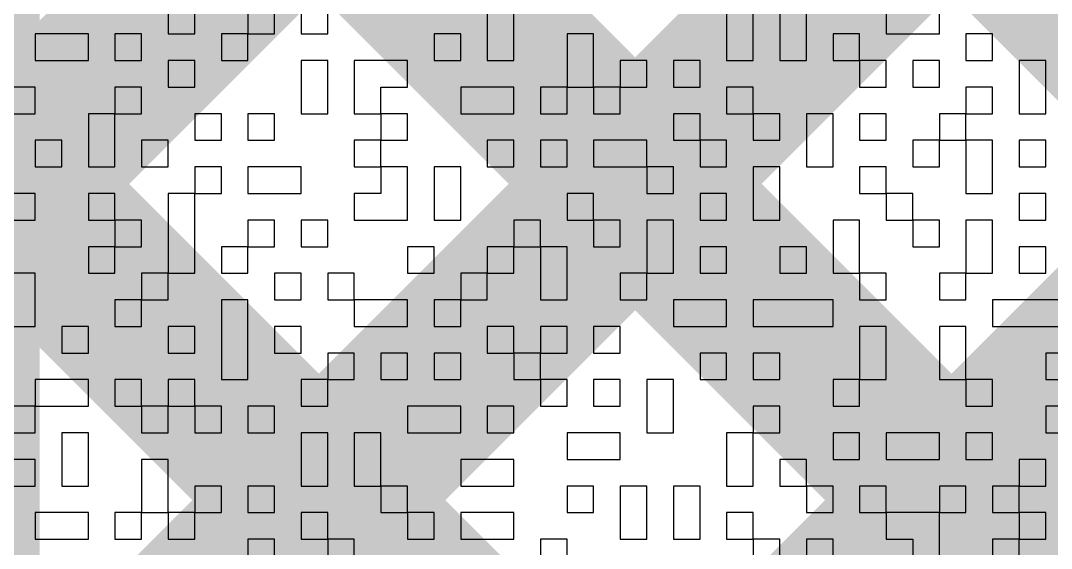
# Model space of a CAD drawing. Header units: millimetres. Extents: x 3.06 to 5.82, y 1.29 to 3.84.
# Drawn here: x 4.31416 to 4.36025, y 1.49691 to 1.52051 of the extents above; entities that cross this region are included whole.
import ezdxf

# ---------------------------------------------------------------- set-up
doc = ezdxf.new("R2010")
doc.units = ezdxf.units.MM
doc.header["$MEASUREMENT"] = 0
for name, color, linetype in [('BottomLayer', 5, 'Continuous'), ('TopLayer', 1, 'Continuous'), ('TopOverlay', 2, 'Continuous')]:
    doc.layers.add(name, color=color, linetype=linetype)

msp = doc.modelspace()

# ---------------------------------------------------------------- linework, layer by layer
at = {"layer": 'BottomLayer', "const_width": 0.008}
for points in [[(4.135, 1.74813), (4.51113, 1.372)], [(4.135, 1.719845), (4.482845, 1.372)], [(4.135, 1.691561), (4.454561, 1.372)], [(4.172144, 1.372), (4.456652, 1.656508)], [(4.200428, 1.372), (4.46, 1.631572)], [(4.228713, 1.372), (4.46, 1.603287)]]:
    msp.add_lwpolyline(points, dxfattribs=at)
at = {"layer": 'TopLayer', "const_width": 0.008}
for points in [[(4.192386, 1.392242), (4.68923, 1.889087)], [(4.212428, 1.384), (4.717515, 1.889087)], [(4.249713, 1.393), (4.745712, 1.889)], [(4.232869, 1.650261), (4.49013, 1.393)], [(4.242, 1.612845), (4.461845, 1.393)], [(4.242, 1.584561), (4.433561, 1.393)]]:
    msp.add_lwpolyline(points, dxfattribs=at)
at = {"layer": 'TopLayer'}
msp.add_solid([(4.136, 1.465), (4.315, 1.465), (4.136, 1.558), (4.315, 1.558)], dxfattribs=at)
at = {"layer": 'TopOverlay'}
for p, q in [((4.320753, 1.521104), (4.320753, 1.519915)), ((4.321943, 1.519915), (4.321943, 1.521104)), ((4.324321, 1.521104), (4.324321, 1.519915)), ((4.32551, 1.519915), (4.32551, 1.521104)), ((4.3267, 1.521104), (4.3267, 1.519915)), ((4.327889, 1.519915), (4.327889, 1.521104)), ((4.335024, 1.521104), (4.335024, 1.519915)), ((4.336214, 1.519915), (4.336214, 1.521104)), ((4.345728, 1.521104), (4.345728, 1.519915)), ((4.346917, 1.519915), (4.346917, 1.521104)), ((4.348106, 1.521104), (4.348106, 1.519915)), ((4.349296, 1.519915), (4.349296, 1.521104)), ((4.352863, 1.521104), (4.352863, 1.519915)), ((4.355242, 1.519915), (4.355242, 1.521104)), ((4.317186, 1.519915), (4.314807, 1.519915)), ((4.314807, 1.519915), (4.314807, 1.518725)), ((4.317186, 1.518725), (4.317186, 1.519915)), ((4.319564, 1.519915), (4.318375, 1.519915)), ((4.318375, 1.519915), (4.318375, 1.518725)), ((4.319564, 1.518725), (4.319564, 1.519915)), ((4.320753, 1.519915), (4.321943, 1.519915)), ((4.324321, 1.519915), (4.323132, 1.519915)), ((4.323132, 1.519915), (4.323132, 1.518725)), ((4.324321, 1.519915), (4.32551, 1.519915)), ((4.324321, 1.518725), (4.324321, 1.519915)), ((4.3267, 1.519915), (4.327889, 1.519915)), ((4.333835, 1.519915), (4.332646, 1.519915)), ((4.332646, 1.519915), (4.332646, 1.518725)), ((4.333835, 1.518725), (4.333835, 1.519915)), ((4.335024, 1.519915), (4.335024, 1.518725)), ((4.336214, 1.518725), (4.336214, 1.519915)), ((4.339781, 1.519915), (4.338592, 1.519915)), ((4.338592, 1.519915), (4.338592, 1.518725)), ((4.339781, 1.518725), (4.339781, 1.519915)), ((4.345728, 1.519915), (4.345728, 1.518725)), ((4.346917, 1.518725), (4.346917, 1.519915)), ((4.348106, 1.519915), (4.348106, 1.518725)), ((4.349296, 1.518725), (4.349296, 1.519915)), ((4.351674, 1.519915), (4.350485, 1.519915)), ((4.350485, 1.519915), (4.350485, 1.518725)), ((4.351674, 1.518725), (4.351674, 1.519915)), ((4.352863, 1.519915), (4.355242, 1.519915)), ((4.35762, 1.519915), (4.356431, 1.519915)), ((4.356431, 1.519915), (4.356431, 1.518725)), ((4.35762, 1.518725), (4.35762, 1.519915)), ((4.314807, 1.518725), (4.317186, 1.518725)), ((4.318375, 1.518725), (4.319564, 1.518725)), ((4.321943, 1.518725), (4.320753, 1.518725)), ((4.320753, 1.518725), (4.320753, 1.517536)), ((4.321943, 1.517536), (4.321943, 1.518725)), ((4.323132, 1.518725), (4.324321, 1.518725)), ((4.327889, 1.518725), (4.3267, 1.518725)), ((4.3267, 1.518725), (4.3267, 1.517536)), ((4.327889, 1.517536), (4.327889, 1.518725)), ((4.331457, 1.518725), (4.329078, 1.518725)), ((4.329078, 1.518725), (4.329078, 1.517536)), ((4.331457, 1.517536), (4.331457, 1.518725)), ((4.332646, 1.518725), (4.333835, 1.518725)), ((4.335024, 1.518725), (4.336214, 1.518725)), ((4.338592, 1.518725), (4.338592, 1.517536)), ((4.339781, 1.517536), (4.339781, 1.518725)), ((4.34216, 1.518725), (4.340971, 1.518725)), ((4.340971, 1.518725), (4.340971, 1.517536)), ((4.34216, 1.517536), (4.34216, 1.518725)), ((4.344538, 1.518725), (4.343349, 1.518725)), ((4.343349, 1.518725), (4.343349, 1.517536)), ((4.344538, 1.517536), (4.344538, 1.518725)), ((4.345728, 1.518725), (4.346917, 1.518725)), ((4.348106, 1.518725), (4.349296, 1.518725)), ((4.350485, 1.518725), (4.351674, 1.518725)), ((4.351674, 1.518725), (4.351674, 1.517536)), ((4.352863, 1.518725), (4.351674, 1.518725)), ((4.352863, 1.517536), (4.352863, 1.518725)), ((4.355242, 1.518725), (4.354052, 1.518725)), ((4.354052, 1.518725), (4.354052, 1.517536)), ((4.355242, 1.517536), (4.355242, 1.518725)), ((4.356431, 1.518725), (4.35762, 1.518725)), ((4.359999, 1.518725), (4.358809, 1.518725)), ((4.358809, 1.518725), (4.358809, 1.517536)), ((4.359999, 1.517536), (4.359999, 1.518725)), ((4.314807, 1.517536), (4.312429, 1.517536)), ((4.314807, 1.516347), (4.314807, 1.517536)), ((4.319564, 1.517536), (4.318375, 1.517536)), ((4.318375, 1.517536), (4.318375, 1.516347)), ((4.319564, 1.516347), (4.319564, 1.517536)), ((4.320753, 1.517536), (4.321943, 1.517536)), ((4.3267, 1.517536), (4.3267, 1.516347)), ((4.327889, 1.516347), (4.327889, 1.517536)), ((4.329078, 1.517536), (4.329078, 1.516347)), ((4.330267, 1.516347), (4.330267, 1.517536)), ((4.330267, 1.517536), (4.331457, 1.517536)), ((4.336214, 1.517536), (4.333835, 1.517536)), ((4.333835, 1.517536), (4.333835, 1.516347)), ((4.336214, 1.516347), (4.336214, 1.517536)), ((4.338592, 1.517536), (4.337403, 1.517536)), ((4.337403, 1.517536), (4.337403, 1.516347)), ((4.338592, 1.517536), (4.339781, 1.517536)), ((4.338592, 1.516347), (4.338592, 1.517536)), ((4.339781, 1.517536), (4.339781, 1.516347)), ((4.340971, 1.517536), (4.339781, 1.517536)), ((4.340971, 1.517536), (4.34216, 1.517536)), ((4.340971, 1.516347), (4.340971, 1.517536)), ((4.343349, 1.517536), (4.344538, 1.517536)), ((4.346917, 1.517536), (4.345728, 1.517536)), ((4.345728, 1.517536), (4.345728, 1.516347)), ((4.346917, 1.516347), (4.346917, 1.517536)), ((4.351674, 1.517536), (4.352863, 1.517536)), ((4.354052, 1.517536), (4.355242, 1.517536)), ((4.35762, 1.517536), (4.356431, 1.517536)), ((4.356431, 1.517536), (4.356431, 1.516347)), ((4.35762, 1.516347), (4.35762, 1.517536)), ((4.358809, 1.517536), (4.358809, 1.516347)), ((4.359999, 1.516347), (4.359999, 1.517536)), ((4.312429, 1.516347), (4.314807, 1.516347)), ((4.318375, 1.516347), (4.317186, 1.516347)), ((4.317186, 1.516347), (4.317186, 1.515157)), ((4.318375, 1.516347), (4.319564, 1.516347)), ((4.318375, 1.515157), (4.318375, 1.516347)), ((4.323132, 1.516347), (4.321943, 1.516347)), ((4.321943, 1.516347), (4.321943, 1.515157)), ((4.323132, 1.515157), (4.323132, 1.516347)), ((4.32551, 1.516347), (4.324321, 1.516347)), ((4.324321, 1.516347), (4.324321, 1.515157)), ((4.32551, 1.515157), (4.32551, 1.516347)), ((4.3267, 1.516347), (4.327889, 1.516347)), ((4.329078, 1.516347), (4.330267, 1.516347)), ((4.330267, 1.516347), (4.330267, 1.515157)), ((4.331457, 1.516347), (4.330267, 1.516347)), ((4.331457, 1.515157), (4.331457, 1.516347)), ((4.333835, 1.516347), (4.336214, 1.516347)), ((4.337403, 1.516347), (4.338592, 1.516347)), ((4.339781, 1.516347), (4.340971, 1.516347)), ((4.344538, 1.516347), (4.343349, 1.516347)), ((4.343349, 1.516347), (4.343349, 1.515157)), ((4.344538, 1.515157), (4.344538, 1.516347)), ((4.345728, 1.516347), (4.346917, 1.516347)), ((4.346917, 1.516347), (4.346917, 1.515157)), ((4.348106, 1.516347), (4.346917, 1.516347)), ((4.348106, 1.515157), (4.348106, 1.516347)), ((4.350485, 1.516347), (4.349296, 1.516347)), ((4.349296, 1.516347), (4.349296, 1.515157)), ((4.350485, 1.515157), (4.350485, 1.516347)), ((4.352863, 1.516347), (4.351674, 1.516347)), ((4.351674, 1.516347), (4.351674, 1.515157)), ((4.352863, 1.515157), (4.352863, 1.516347)), ((4.356431, 1.516347), (4.355242, 1.516347)), ((4.355242, 1.516347), (4.355242, 1.515157)), ((4.356431, 1.516347), (4.35762, 1.516347)), ((4.356431, 1.515157), (4.356431, 1.516347)), ((4.358809, 1.516347), (4.359999, 1.516347)), ((4.315996, 1.515157), (4.314807, 1.515157)), ((4.314807, 1.515157), (4.314807, 1.513968)), ((4.315996, 1.513968), (4.315996, 1.515157)), ((4.317186, 1.515157), (4.317186, 1.513968)), ((4.318375, 1.513968), (4.318375, 1.515157)), ((4.320753, 1.515157), (4.319564, 1.515157)), ((4.319564, 1.515157), (4.319564, 1.513968)), ((4.320753, 1.513968), (4.320753, 1.515157)), ((4.321943, 1.515157), (4.323132, 1.515157)), ((4.324321, 1.515157), (4.32551, 1.515157)), ((4.330267, 1.515157), (4.329078, 1.515157)), ((4.329078, 1.515157), (4.329078, 1.513968)), ((4.330267, 1.515157), (4.331457, 1.515157)), ((4.330267, 1.513968), (4.330267, 1.515157)), ((4.336214, 1.515157), (4.335024, 1.515157)), ((4.335024, 1.515157), (4.335024, 1.513968)), ((4.336214, 1.513968), (4.336214, 1.515157)), ((4.338592, 1.515157), (4.337403, 1.515157)), ((4.337403, 1.515157), (4.337403, 1.513968)), ((4.338592, 1.513968), (4.338592, 1.515157)), ((4.34216, 1.515157), (4.339781, 1.515157)), ((4.339781, 1.515157), (4.339781, 1.513968)), ((4.34216, 1.513968), (4.34216, 1.515157)), ((4.343349, 1.515157), (4.344538, 1.515157)), ((4.344538, 1.515157), (4.344538, 1.513968)), ((4.345728, 1.515157), (4.344538, 1.515157)), ((4.345728, 1.513968), (4.345728, 1.515157)), ((4.346917, 1.515157), (4.348106, 1.515157)), ((4.349296, 1.515157), (4.349296, 1.513968)), ((4.350485, 1.513968), (4.350485, 1.515157)), ((4.351674, 1.515157), (4.352863, 1.515157)), ((4.355242, 1.515157), (4.354052, 1.515157)), ((4.354052, 1.515157), (4.354052, 1.513968)), ((4.355242, 1.513968), (4.355242, 1.515157)), ((4.355242, 1.515157), (4.356431, 1.515157)), ((4.356431, 1.515157), (4.356431, 1.513968)), ((4.35762, 1.515157), (4.356431, 1.515157)), ((4.35762, 1.513968), (4.35762, 1.515157)), ((4.359999, 1.515157), (4.358809, 1.515157)), ((4.358809, 1.515157), (4.358809, 1.513968)), ((4.359999, 1.513968), (4.359999, 1.515157)), ((4.314807, 1.513968), (4.315996, 1.513968)), ((4.317186, 1.513968), (4.318375, 1.513968)), ((4.319564, 1.513968), (4.320753, 1.513968)), ((4.323132, 1.513968), (4.321943, 1.513968)), ((4.321943, 1.513968), (4.321943, 1.512779)), ((4.323132, 1.512779), (4.323132, 1.513968)), ((4.3267, 1.513968), (4.324321, 1.513968)), ((4.324321, 1.513968), (4.324321, 1.512779)), ((4.3267, 1.512779), (4.3267, 1.513968)), ((4.329078, 1.513968), (4.330267, 1.513968)), ((4.330267, 1.513968), (4.330267, 1.512779)), ((4.331457, 1.513968), (4.330267, 1.513968)), ((4.331457, 1.512779), (4.331457, 1.513968)), ((4.333835, 1.513968), (4.332646, 1.513968)), ((4.332646, 1.513968), (4.332646, 1.512779)), ((4.333835, 1.512779), (4.333835, 1.513968)), ((4.335024, 1.513968), (4.336214, 1.513968)), ((4.337403, 1.513968), (4.338592, 1.513968)), ((4.339781, 1.513968), (4.34216, 1.513968)), ((4.34216, 1.513968), (4.34216, 1.512779)), ((4.343349, 1.513968), (4.34216, 1.513968)), ((4.343349, 1.512779), (4.343349, 1.513968)), ((4.344538, 1.513968), (4.345728, 1.513968)), ((4.348106, 1.513968), (4.346917, 1.513968)), ((4.346917, 1.513968), (4.346917, 1.512779)), ((4.348106, 1.512779), (4.348106, 1.513968)), ((4.349296, 1.513968), (4.350485, 1.513968)), ((4.352863, 1.513968), (4.351674, 1.513968)), ((4.351674, 1.513968), (4.351674, 1.512779)), ((4.352863, 1.512779), (4.352863, 1.513968)), ((4.354052, 1.513968), (4.355242, 1.513968)), ((4.356431, 1.513968), (4.356431, 1.512779)), ((4.35762, 1.512779), (4.35762, 1.513968)), ((4.358809, 1.513968), (4.359999, 1.513968)), ((4.314807, 1.512779), (4.313618, 1.512779)), ((4.314807, 1.51159), (4.314807, 1.512779)), ((4.318375, 1.512779), (4.317186, 1.512779)), ((4.317186, 1.512779), (4.317186, 1.51159)), ((4.318375, 1.51159), (4.318375, 1.512779)), ((4.321943, 1.512779), (4.320753, 1.512779)), ((4.320753, 1.512779), (4.320753, 1.51159)), ((4.321943, 1.512779), (4.323132, 1.512779)), ((4.321943, 1.51159), (4.321943, 1.512779)), ((4.324321, 1.512779), (4.3267, 1.512779)), ((4.330267, 1.512779), (4.329078, 1.512779)), ((4.329078, 1.512779), (4.329078, 1.51159)), ((4.331457, 1.51159), (4.331457, 1.512779)), ((4.332646, 1.512779), (4.332646, 1.51159)), ((4.333835, 1.51159), (4.333835, 1.512779)), ((4.339781, 1.512779), (4.338592, 1.512779)), ((4.338592, 1.512779), (4.338592, 1.51159)), ((4.339781, 1.51159), (4.339781, 1.512779)), ((4.34216, 1.512779), (4.343349, 1.512779)), ((4.345728, 1.512779), (4.344538, 1.512779)), ((4.344538, 1.512779), (4.344538, 1.51159)), ((4.345728, 1.51159), (4.345728, 1.512779)), ((4.346917, 1.512779), (4.346917, 1.51159)), ((4.348106, 1.51159), (4.348106, 1.512779)), ((4.351674, 1.512779), (4.352863, 1.512779)), ((4.352863, 1.512779), (4.352863, 1.51159)), ((4.354052, 1.512779), (4.352863, 1.512779)), ((4.354052, 1.51159), (4.354052, 1.512779)), ((4.356431, 1.512779), (4.35762, 1.512779)), ((4.359999, 1.512779), (4.358809, 1.512779)), ((4.358809, 1.512779), (4.358809, 1.51159)), ((4.359999, 1.51159), (4.359999, 1.512779)), ((4.313618, 1.51159), (4.314807, 1.51159)), ((4.317186, 1.51159), (4.318375, 1.51159)), ((4.318375, 1.51159), (4.318375, 1.510401)), ((4.319564, 1.51159), (4.318375, 1.51159)), ((4.319564, 1.510401), (4.319564, 1.51159)), ((4.320753, 1.51159), (4.320753, 1.510401)), ((4.321943, 1.510401), (4.321943, 1.51159)), ((4.32551, 1.51159), (4.324321, 1.51159)), ((4.324321, 1.51159), (4.324321, 1.510401)), ((4.32551, 1.510401), (4.32551, 1.51159)), ((4.327889, 1.51159), (4.3267, 1.51159)), ((4.3267, 1.51159), (4.3267, 1.510401)), ((4.327889, 1.510401), (4.327889, 1.51159)), ((4.329078, 1.51159), (4.331457, 1.51159)), ((4.332646, 1.51159), (4.333835, 1.51159)), ((4.337403, 1.51159), (4.336214, 1.51159)), ((4.336214, 1.51159), (4.336214, 1.510401)), ((4.337403, 1.510401), (4.337403, 1.51159)), ((4.338592, 1.51159), (4.339781, 1.51159)), ((4.339781, 1.51159), (4.339781, 1.510401)), ((4.340971, 1.51159), (4.339781, 1.51159)), ((4.340971, 1.510401), (4.340971, 1.51159)), ((4.343349, 1.51159), (4.34216, 1.51159)), ((4.34216, 1.51159), (4.34216, 1.510401)), ((4.343349, 1.510401), (4.343349, 1.51159)), ((4.344538, 1.51159), (4.345728, 1.51159)), ((4.346917, 1.51159), (4.348106, 1.51159)), ((4.351674, 1.51159), (4.350485, 1.51159)), ((4.350485, 1.51159), (4.350485, 1.510401)), ((4.351674, 1.510401), (4.351674, 1.51159)), ((4.352863, 1.51159), (4.354052, 1.51159)), ((4.354052, 1.51159), (4.354052, 1.510401)), ((4.355242, 1.51159), (4.354052, 1.51159)), ((4.355242, 1.510401), (4.355242, 1.51159)), ((4.35762, 1.51159), (4.356431, 1.51159)), ((4.356431, 1.51159), (4.356431, 1.510401)), ((4.35762, 1.510401), (4.35762, 1.51159)), ((4.358809, 1.51159), (4.359999, 1.51159)), ((4.318375, 1.510401), (4.317186, 1.510401)), ((4.317186, 1.510401), (4.317186, 1.509211)), ((4.318375, 1.510401), (4.319564, 1.510401)), ((4.318375, 1.509211), (4.318375, 1.510401)), ((4.320753, 1.510401), (4.320753, 1.509211)), ((4.321943, 1.509211), (4.321943, 1.510401)), ((4.324321, 1.510401), (4.323132, 1.510401)), ((4.323132, 1.510401), (4.323132, 1.509211)), ((4.324321, 1.510401), (4.32551, 1.510401)), ((4.324321, 1.509211), (4.324321, 1.510401)), ((4.3267, 1.510401), (4.327889, 1.510401)), ((4.332646, 1.510401), (4.331457, 1.510401)), ((4.331457, 1.510401), (4.331457, 1.509211)), ((4.332646, 1.509211), (4.332646, 1.510401)), ((4.336214, 1.510401), (4.335024, 1.510401)), ((4.335024, 1.510401), (4.335024, 1.509211)), ((4.336214, 1.509211), (4.336214, 1.510401)), ((4.336214, 1.510401), (4.337403, 1.510401)), ((4.337403, 1.510401), (4.337403, 1.509211)), ((4.338592, 1.510401), (4.337403, 1.510401)), ((4.338592, 1.509211), (4.338592, 1.510401)), ((4.339781, 1.510401), (4.340971, 1.510401)), ((4.34216, 1.510401), (4.34216, 1.509211)), ((4.343349, 1.509211), (4.343349, 1.510401)), ((4.345728, 1.510401), (4.344538, 1.510401)), ((4.344538, 1.510401), (4.344538, 1.509211)), ((4.345728, 1.509211), (4.345728, 1.510401)), ((4.349296, 1.510401), (4.348106, 1.510401)), ((4.348106, 1.510401), (4.348106, 1.509211)), ((4.349296, 1.509211), (4.349296, 1.510401)), ((4.350485, 1.510401), (4.350485, 1.509211)), ((4.351674, 1.509211), (4.351674, 1.510401)), ((4.354052, 1.510401), (4.355242, 1.510401)), ((4.356431, 1.510401), (4.356431, 1.509211)), ((4.35762, 1.509211), (4.35762, 1.510401)), ((4.359999, 1.510401), (4.358809, 1.510401)), ((4.358809, 1.510401), (4.358809, 1.509211)), ((4.359999, 1.509211), (4.359999, 1.510401)), ((4.314807, 1.509211), (4.313618, 1.509211)), ((4.314807, 1.508022), (4.314807, 1.509211)), ((4.317186, 1.509211), (4.318375, 1.509211)), ((4.320753, 1.509211), (4.319564, 1.509211)), ((4.319564, 1.509211), (4.319564, 1.508022)), ((4.320753, 1.509211), (4.321943, 1.509211)), ((4.320753, 1.508022), (4.320753, 1.509211)), ((4.323132, 1.509211), (4.324321, 1.509211)), ((4.3267, 1.509211), (4.32551, 1.509211)), ((4.32551, 1.509211), (4.32551, 1.508022)), ((4.3267, 1.508022), (4.3267, 1.509211)), ((4.329078, 1.509211), (4.327889, 1.509211)), ((4.327889, 1.509211), (4.327889, 1.508022)), ((4.329078, 1.508022), (4.329078, 1.509211)), ((4.331457, 1.509211), (4.332646, 1.509211)), ((4.335024, 1.509211), (4.333835, 1.509211)), ((4.333835, 1.509211), (4.333835, 1.508022)), ((4.335024, 1.509211), (4.336214, 1.509211)), ((4.335024, 1.508022), (4.335024, 1.509211)), ((4.337403, 1.509211), (4.337403, 1.508022)), ((4.338592, 1.508022), (4.338592, 1.509211)), ((4.34216, 1.509211), (4.340971, 1.509211)), ((4.340971, 1.509211), (4.340971, 1.508022)), ((4.34216, 1.509211), (4.343349, 1.509211)), ((4.34216, 1.508022), (4.34216, 1.509211)), ((4.344538, 1.509211), (4.345728, 1.509211)), ((4.348106, 1.509211), (4.349296, 1.509211)), ((4.350485, 1.509211), (4.351674, 1.509211)), ((4.351674, 1.509211), (4.351674, 1.508022)), ((4.352863, 1.509211), (4.351674, 1.509211)), ((4.352863, 1.508022), (4.352863, 1.509211)), ((4.356431, 1.509211), (4.355242, 1.509211)), ((4.355242, 1.509211), (4.355242, 1.508022)), ((4.356431, 1.509211), (4.35762, 1.509211)), ((4.356431, 1.508022), (4.356431, 1.509211)), ((4.358809, 1.509211), (4.359999, 1.509211)), ((4.314807, 1.506833), (4.314807, 1.508022)), ((4.319564, 1.508022), (4.318375, 1.508022)), ((4.318375, 1.508022), (4.318375, 1.506833)), ((4.319564, 1.508022), (4.320753, 1.508022)), ((4.319564, 1.506833), (4.319564, 1.508022)), ((4.324321, 1.508022), (4.323132, 1.508022)), ((4.323132, 1.508022), (4.323132, 1.506833)), ((4.324321, 1.506833), (4.324321, 1.508022)), ((4.32551, 1.508022), (4.3267, 1.508022)), ((4.327889, 1.508022), (4.329078, 1.508022)), ((4.329078, 1.508022), (4.329078, 1.506833)), ((4.331457, 1.508022), (4.329078, 1.508022)), ((4.331457, 1.506833), (4.331457, 1.508022)), ((4.333835, 1.508022), (4.332646, 1.508022)), ((4.332646, 1.508022), (4.332646, 1.506833)), ((4.333835, 1.508022), (4.335024, 1.508022)), ((4.333835, 1.506833), (4.333835, 1.508022)), ((4.337403, 1.508022), (4.338592, 1.508022)), ((4.340971, 1.508022), (4.34216, 1.508022)), ((4.345728, 1.508022), (4.343349, 1.508022)), ((4.343349, 1.508022), (4.343349, 1.506833)), ((4.345728, 1.506833), (4.345728, 1.508022)), ((4.350485, 1.508022), (4.346917, 1.508022)), ((4.346917, 1.508022), (4.346917, 1.506833)), ((4.350485, 1.506833), (4.350485, 1.508022)), ((4.351674, 1.508022), (4.352863, 1.508022)), ((4.355242, 1.508022), (4.356431, 1.508022)), ((4.361188, 1.508022), (4.35762, 1.508022)), ((4.35762, 1.508022), (4.35762, 1.506833)), ((4.313618, 1.506833), (4.314807, 1.506833)), ((4.317186, 1.506833), (4.315996, 1.506833)), ((4.315996, 1.506833), (4.315996, 1.505643)), ((4.317186, 1.505643), (4.317186, 1.506833)), ((4.318375, 1.506833), (4.319564, 1.506833)), ((4.321943, 1.506833), (4.320753, 1.506833)), ((4.320753, 1.506833), (4.320753, 1.505643)), ((4.321943, 1.505643), (4.321943, 1.506833)), ((4.323132, 1.506833), (4.323132, 1.505643)), ((4.324321, 1.505643), (4.324321, 1.506833)), ((4.3267, 1.506833), (4.32551, 1.506833)), ((4.32551, 1.506833), (4.32551, 1.505643)), ((4.3267, 1.505643), (4.3267, 1.506833)), ((4.329078, 1.506833), (4.331457, 1.506833)), ((4.332646, 1.506833), (4.333835, 1.506833)), ((4.336214, 1.506833), (4.335024, 1.506833)), ((4.335024, 1.506833), (4.335024, 1.505643)), ((4.336214, 1.505643), (4.336214, 1.506833)), ((4.338592, 1.506833), (4.337403, 1.506833)), ((4.337403, 1.506833), (4.337403, 1.505643)), ((4.338592, 1.505643), (4.338592, 1.506833)), ((4.340971, 1.506833), (4.339781, 1.506833)), ((4.339781, 1.506833), (4.339781, 1.505643)), ((4.340971, 1.505643), (4.340971, 1.506833)), ((4.343349, 1.506833), (4.345728, 1.506833)), ((4.346917, 1.506833), (4.350485, 1.506833)), ((4.352863, 1.506833), (4.351674, 1.506833)), ((4.351674, 1.506833), (4.351674, 1.505643)), ((4.352863, 1.505643), (4.352863, 1.506833)), ((4.356431, 1.506833), (4.355242, 1.506833)), ((4.355242, 1.506833), (4.355242, 1.505643)), ((4.356431, 1.505643), (4.356431, 1.506833)), ((4.35762, 1.506833), (4.361188, 1.506833)), ((4.315996, 1.505643), (4.317186, 1.505643)), ((4.320753, 1.505643), (4.321943, 1.505643)), ((4.323132, 1.505643), (4.323132, 1.504454)), ((4.324321, 1.504454), (4.324321, 1.505643)), ((4.32551, 1.505643), (4.3267, 1.505643)), ((4.329078, 1.505643), (4.327889, 1.505643)), ((4.327889, 1.505643), (4.327889, 1.504454)), ((4.329078, 1.504454), (4.329078, 1.505643)), ((4.331457, 1.505643), (4.330267, 1.505643)), ((4.330267, 1.505643), (4.330267, 1.504454)), ((4.331457, 1.504454), (4.331457, 1.505643)), ((4.333835, 1.505643), (4.332646, 1.505643)), ((4.332646, 1.505643), (4.332646, 1.504454)), ((4.333835, 1.504454), (4.333835, 1.505643)), ((4.335024, 1.505643), (4.336214, 1.505643)), ((4.336214, 1.505643), (4.336214, 1.504454)), ((4.337403, 1.505643), (4.336214, 1.505643)), ((4.337403, 1.505643), (4.338592, 1.505643)), ((4.337403, 1.504454), (4.337403, 1.505643)), ((4.339781, 1.505643), (4.340971, 1.505643)), ((4.345728, 1.505643), (4.344538, 1.505643)), ((4.344538, 1.505643), (4.344538, 1.504454)), ((4.345728, 1.504454), (4.345728, 1.505643)), ((4.348106, 1.505643), (4.346917, 1.505643)), ((4.346917, 1.505643), (4.346917, 1.504454)), ((4.348106, 1.504454), (4.348106, 1.505643)), ((4.351674, 1.505643), (4.351674, 1.504454)), ((4.352863, 1.504454), (4.352863, 1.505643)), ((4.355242, 1.505643), (4.355242, 1.504454)), ((4.356431, 1.504454), (4.356431, 1.505643)), ((4.361188, 1.505643), (4.359999, 1.505643)), ((4.359999, 1.505643), (4.359999, 1.504454)), ((4.317186, 1.504454), (4.314807, 1.504454)), ((4.314807, 1.504454), (4.314807, 1.503265)), ((4.317186, 1.503265), (4.317186, 1.504454)), ((4.319564, 1.504454), (4.318375, 1.504454)), ((4.318375, 1.504454), (4.318375, 1.503265)), ((4.319564, 1.503265), (4.319564, 1.504454)), ((4.321943, 1.504454), (4.320753, 1.504454)), ((4.320753, 1.504454), (4.320753, 1.503265)), ((4.321943, 1.503265), (4.321943, 1.504454)), ((4.323132, 1.504454), (4.324321, 1.504454)), ((4.327889, 1.504454), (4.3267, 1.504454)), ((4.3267, 1.504454), (4.3267, 1.503265)), ((4.327889, 1.504454), (4.329078, 1.504454)), ((4.327889, 1.503265), (4.327889, 1.504454)), ((4.330267, 1.504454), (4.331457, 1.504454)), ((4.332646, 1.504454), (4.333835, 1.504454)), ((4.336214, 1.504454), (4.337403, 1.504454)), ((4.337403, 1.504454), (4.337403, 1.503265)), ((4.338592, 1.504454), (4.337403, 1.504454)), ((4.338592, 1.503265), (4.338592, 1.504454)), ((4.340971, 1.504454), (4.339781, 1.504454)), ((4.339781, 1.504454), (4.339781, 1.503265)), ((4.340971, 1.503265), (4.340971, 1.504454)), ((4.343349, 1.504454), (4.34216, 1.504454)), ((4.34216, 1.504454), (4.34216, 1.503265)), ((4.343349, 1.503265), (4.343349, 1.504454)), ((4.344538, 1.504454), (4.345728, 1.504454)), ((4.346917, 1.504454), (4.348106, 1.504454)), ((4.351674, 1.504454), (4.350485, 1.504454)), ((4.350485, 1.504454), (4.350485, 1.503265)), ((4.351674, 1.504454), (4.352863, 1.504454)), ((4.351674, 1.503265), (4.351674, 1.504454)), ((4.355242, 1.504454), (4.356431, 1.504454)), ((4.356431, 1.504454), (4.356431, 1.503265)), ((4.35762, 1.504454), (4.356431, 1.504454)), ((4.35762, 1.503265), (4.35762, 1.504454)), ((4.359999, 1.504454), (4.361188, 1.504454)), ((4.314807, 1.503265), (4.313618, 1.503265)), ((4.314807, 1.503265), (4.317186, 1.503265)), ((4.314807, 1.502076), (4.314807, 1.503265)), ((4.318375, 1.503265), (4.319564, 1.503265)), ((4.319564, 1.503265), (4.319564, 1.502076)), ((4.320753, 1.503265), (4.319564, 1.503265)), ((4.320753, 1.503265), (4.321943, 1.503265)), ((4.320753, 1.502076), (4.320753, 1.503265)), ((4.321943, 1.503265), (4.321943, 1.502076)), ((4.323132, 1.503265), (4.321943, 1.503265)), ((4.323132, 1.502076), (4.323132, 1.503265)), ((4.32551, 1.503265), (4.324321, 1.503265)), ((4.324321, 1.503265), (4.324321, 1.502076)), ((4.32551, 1.502076), (4.32551, 1.503265)), ((4.3267, 1.503265), (4.327889, 1.503265)), ((4.333835, 1.503265), (4.331457, 1.503265)), ((4.331457, 1.503265), (4.331457, 1.502076)), ((4.333835, 1.502076), (4.333835, 1.503265)), ((4.336214, 1.503265), (4.335024, 1.503265)), ((4.335024, 1.503265), (4.335024, 1.502076)), ((4.336214, 1.502076), (4.336214, 1.503265)), ((4.337403, 1.503265), (4.338592, 1.503265)), ((4.339781, 1.503265), (4.340971, 1.503265)), ((4.34216, 1.503265), (4.34216, 1.502076)), ((4.343349, 1.502076), (4.343349, 1.503265)), ((4.348106, 1.503265), (4.346917, 1.503265)), ((4.346917, 1.503265), (4.346917, 1.502076)), ((4.348106, 1.502076), (4.348106, 1.503265)), ((4.350485, 1.503265), (4.351674, 1.503265)), ((4.356431, 1.503265), (4.35762, 1.503265)), ((4.361188, 1.503265), (4.359999, 1.503265)), ((4.359999, 1.503265), (4.359999, 1.502076)), ((4.313618, 1.502076), (4.314807, 1.502076)), ((4.317186, 1.502076), (4.315996, 1.502076)), ((4.315996, 1.502076), (4.315996, 1.500886)), ((4.317186, 1.500886), (4.317186, 1.502076)), ((4.319564, 1.502076), (4.320753, 1.502076)), ((4.321943, 1.502076), (4.323132, 1.502076)), ((4.324321, 1.502076), (4.32551, 1.502076)), ((4.327889, 1.502076), (4.3267, 1.502076)), ((4.3267, 1.502076), (4.3267, 1.500886)), ((4.327889, 1.500886), (4.327889, 1.502076)), ((4.330267, 1.502076), (4.329078, 1.502076)), ((4.329078, 1.502076), (4.329078, 1.500886)), ((4.330267, 1.500886), (4.330267, 1.502076)), ((4.331457, 1.502076), (4.333835, 1.502076)), ((4.335024, 1.502076), (4.336214, 1.502076)), ((4.340971, 1.502076), (4.338592, 1.502076)), ((4.338592, 1.502076), (4.338592, 1.500886)), ((4.340971, 1.500886), (4.340971, 1.502076)), ((4.34216, 1.502076), (4.343349, 1.502076)), ((4.346917, 1.502076), (4.345728, 1.502076)), ((4.345728, 1.502076), (4.345728, 1.500886)), ((4.346917, 1.502076), (4.348106, 1.502076)), ((4.346917, 1.500886), (4.346917, 1.502076)), ((4.351674, 1.502076), (4.350485, 1.502076)), ((4.350485, 1.502076), (4.350485, 1.500886)), ((4.351674, 1.500886), (4.351674, 1.502076)), ((4.355242, 1.502076), (4.352863, 1.502076)), ((4.352863, 1.502076), (4.352863, 1.500886)), ((4.355242, 1.500886), (4.355242, 1.502076)), ((4.35762, 1.502076), (4.356431, 1.502076)), ((4.356431, 1.502076), (4.356431, 1.500886)), ((4.35762, 1.500886), (4.35762, 1.502076)), ((4.359999, 1.502076), (4.361188, 1.502076)), ((4.314807, 1.500886), (4.313618, 1.500886)), ((4.314807, 1.499697), (4.314807, 1.500886)), ((4.315996, 1.500886), (4.315996, 1.499697)), ((4.317186, 1.499697), (4.317186, 1.500886)), ((4.320753, 1.500886), (4.319564, 1.500886)), ((4.319564, 1.500886), (4.319564, 1.499697)), ((4.320753, 1.499697), (4.320753, 1.500886)), ((4.3267, 1.500886), (4.3267, 1.499697)), ((4.327889, 1.499697), (4.327889, 1.500886)), ((4.329078, 1.500886), (4.329078, 1.499697)), ((4.330267, 1.499697), (4.330267, 1.500886)), ((4.336214, 1.500886), (4.333835, 1.500886)), ((4.333835, 1.500886), (4.333835, 1.499697)), ((4.336214, 1.499697), (4.336214, 1.500886)), ((4.338592, 1.500886), (4.340971, 1.500886)), ((4.345728, 1.500886), (4.345728, 1.499697)), ((4.346917, 1.499697), (4.346917, 1.500886)), ((4.349296, 1.500886), (4.348106, 1.500886)), ((4.348106, 1.500886), (4.348106, 1.499697)), ((4.349296, 1.499697), (4.349296, 1.500886)), ((4.350485, 1.500886), (4.351674, 1.500886)), ((4.352863, 1.500886), (4.355242, 1.500886)), ((4.356431, 1.500886), (4.35762, 1.500886)), ((4.359999, 1.500886), (4.358809, 1.500886)), ((4.358809, 1.500886), (4.358809, 1.499697)), ((4.359999, 1.499697), (4.359999, 1.500886)), ((4.313618, 1.499697), (4.314807, 1.499697)), ((4.315996, 1.499697), (4.317186, 1.499697)), ((4.319564, 1.499697), (4.319564, 1.498508)), ((4.320753, 1.498508), (4.320753, 1.499697)), ((4.323132, 1.499697), (4.321943, 1.499697)), ((4.321943, 1.499697), (4.321943, 1.498508)), ((4.323132, 1.498508), (4.323132, 1.499697)), ((4.32551, 1.499697), (4.324321, 1.499697)), ((4.324321, 1.499697), (4.324321, 1.498508)), ((4.32551, 1.498508), (4.32551, 1.499697)), ((4.3267, 1.499697), (4.327889, 1.499697)), ((4.329078, 1.499697), (4.330267, 1.499697)), ((4.330267, 1.499697), (4.330267, 1.498508)), ((4.331457, 1.499697), (4.330267, 1.499697)), ((4.331457, 1.498508), (4.331457, 1.499697)), ((4.333835, 1.499697), (4.336214, 1.499697)), ((4.339781, 1.499697), (4.338592, 1.499697)), ((4.338592, 1.499697), (4.338592, 1.498508)), ((4.339781, 1.498508), (4.339781, 1.499697)), ((4.34216, 1.499697), (4.340971, 1.499697)), ((4.340971, 1.499697), (4.340971, 1.498508)), ((4.34216, 1.498508), (4.34216, 1.499697)), ((4.344538, 1.499697), (4.343349, 1.499697)), ((4.343349, 1.499697), (4.343349, 1.498508)), ((4.344538, 1.498508), (4.344538, 1.499697)), ((4.345728, 1.499697), (4.346917, 1.499697)), ((4.348106, 1.499697), (4.349296, 1.499697)), ((4.349296, 1.499697), (4.349296, 1.498508)), ((4.350485, 1.499697), (4.349296, 1.499697)), ((4.350485, 1.498508), (4.350485, 1.499697)), ((4.352863, 1.499697), (4.351674, 1.499697)), ((4.351674, 1.499697), (4.351674, 1.498508)), ((4.352863, 1.498508), (4.352863, 1.499697)), ((4.356431, 1.499697), (4.355242, 1.499697)), ((4.355242, 1.499697), (4.355242, 1.498508)), ((4.356431, 1.498508), (4.356431, 1.499697)), ((4.358809, 1.499697), (4.35762, 1.499697)), ((4.35762, 1.499697), (4.35762, 1.498508)), ((4.358809, 1.499697), (4.359999, 1.499697)), ((4.358809, 1.498508), (4.358809, 1.499697)), ((4.317186, 1.498508), (4.314807, 1.498508)), ((4.314807, 1.498508), (4.314807, 1.497319)), ((4.317186, 1.497319), (4.317186, 1.498508)), ((4.319564, 1.498508), (4.318375, 1.498508)), ((4.318375, 1.498508), (4.318375, 1.497319)), ((4.319564, 1.498508), (4.320753, 1.498508)), ((4.319564, 1.497319), (4.319564, 1.498508)), ((4.320753, 1.498508), (4.320753, 1.497319)), ((4.321943, 1.498508), (4.320753, 1.498508)), ((4.321943, 1.498508), (4.323132, 1.498508)), ((4.321943, 1.497319), (4.321943, 1.498508)), ((4.324321, 1.498508), (4.32551, 1.498508)), ((4.327889, 1.498508), (4.3267, 1.498508)), ((4.3267, 1.498508), (4.3267, 1.497319)), ((4.327889, 1.497319), (4.327889, 1.498508)), ((4.330267, 1.498508), (4.331457, 1.498508)), ((4.331457, 1.498508), (4.331457, 1.497319)), ((4.332646, 1.498508), (4.331457, 1.498508)), ((4.332646, 1.497319), (4.332646, 1.498508)), ((4.336214, 1.498508), (4.333835, 1.498508)), ((4.333835, 1.498508), (4.333835, 1.497319)), ((4.336214, 1.497319), (4.336214, 1.498508)), ((4.338592, 1.498508), (4.339781, 1.498508)), ((4.340971, 1.498508), (4.340971, 1.497319)), ((4.34216, 1.497319), (4.34216, 1.498508)), ((4.343349, 1.498508), (4.343349, 1.497319)), ((4.344538, 1.497319), (4.344538, 1.498508)), ((4.346917, 1.498508), (4.345728, 1.498508)), ((4.345728, 1.498508), (4.345728, 1.497319)), ((4.346917, 1.497319), (4.346917, 1.498508)), ((4.349296, 1.498508), (4.350485, 1.498508)), ((4.351674, 1.498508), (4.352863, 1.498508)), ((4.352863, 1.498508), (4.352863, 1.497319)), ((4.355242, 1.498508), (4.352863, 1.498508)), ((4.355242, 1.498508), (4.356431, 1.498508)), ((4.355242, 1.497319), (4.355242, 1.498508)), ((4.35762, 1.498508), (4.358809, 1.498508)), ((4.358809, 1.498508), (4.358809, 1.497319)), ((4.359999, 1.498508), (4.358809, 1.498508)), ((4.359999, 1.497319), (4.359999, 1.498508)), ((4.314807, 1.497319), (4.317186, 1.497319)), ((4.318375, 1.497319), (4.319564, 1.497319)), ((4.320753, 1.497319), (4.321943, 1.497319)), ((4.32551, 1.497319), (4.324321, 1.497319)), ((4.324321, 1.497319), (4.324321, 1.496129)), ((4.32551, 1.496129), (4.32551, 1.497319)), ((4.3267, 1.497319), (4.327889, 1.497319)), ((4.327889, 1.497319), (4.327889, 1.496129)), ((4.329078, 1.497319), (4.327889, 1.497319)), ((4.329078, 1.496129), (4.329078, 1.497319)), ((4.331457, 1.497319), (4.332646, 1.497319)), ((4.333835, 1.497319), (4.336214, 1.497319)), ((4.338592, 1.497319), (4.337403, 1.497319)), ((4.337403, 1.497319), (4.337403, 1.496129)), ((4.338592, 1.496129), (4.338592, 1.497319)), ((4.340971, 1.497319), (4.34216, 1.497319)), ((4.343349, 1.497319), (4.344538, 1.497319)), ((4.345728, 1.497319), (4.346917, 1.497319)), ((4.346917, 1.497319), (4.346917, 1.496129)), ((4.348106, 1.497319), (4.346917, 1.497319)), ((4.348106, 1.496129), (4.348106, 1.497319)), ((4.350485, 1.497319), (4.349296, 1.497319)), ((4.349296, 1.497319), (4.349296, 1.496129)), ((4.350485, 1.496129), (4.350485, 1.497319)), ((4.352863, 1.497319), (4.354052, 1.497319)), ((4.354052, 1.497319), (4.354052, 1.496129)), ((4.355242, 1.496129), (4.355242, 1.497319)), ((4.358809, 1.497319), (4.35762, 1.497319)), ((4.35762, 1.497319), (4.35762, 1.496129)), ((4.358809, 1.497319), (4.359999, 1.497319)), ((4.358809, 1.496129), (4.358809, 1.497319))]:
    msp.add_line(p, q, dxfattribs=at)

doc.saveas('drawing.dxf')
